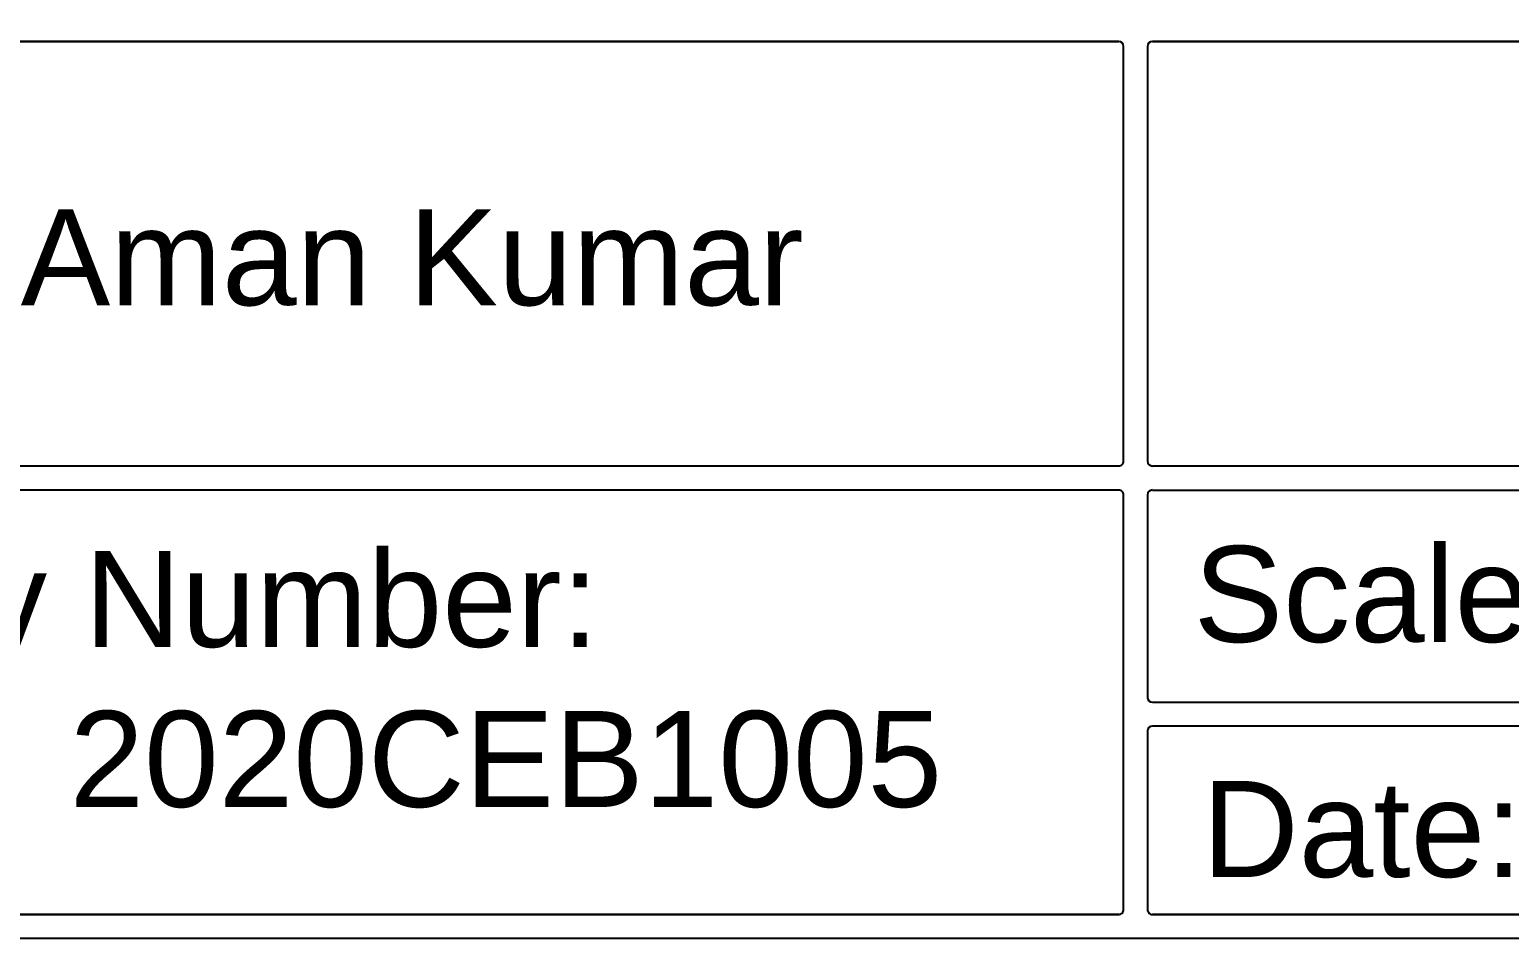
# Model space of a CAD drawing. Header units: inches. Extents: x -24938 to -15053, y -9405 to -790.
# Drawn here: x -23234 to -19982, y -9405 to -7407 of the extents above; entities that cross this region are included whole.
import ezdxf

# ---------------------------------------------------------------- set-up
doc = ezdxf.new("R2010")
doc.units = ezdxf.units.IN
doc.styles.get("Standard").update_dxf_attribs({"font": 'arial.ttf', "height": 36})

msp = doc.modelspace()

# ---------------------------------------------------------------- linework, layer by layer
at = {"linetype": 'ByBlock'}
for p, q in [((-24874.8, -7433.6), (-20840.8, -7433.6)), ((-20777.5, -7444.1), (-20777.5, -8355.9)), ((-20766.9, -7433.6), (-15116.2, -7433.6)), ((-20766.9, -8419.2), (-17978.5, -8419.2)), ((-20777.5, -8429.7), (-20777.5, -8875.1)), ((-20766.9, -8885.6), (-17978.5, -8885.6))]:
    msp.add_line(p, q, dxfattribs=at)
msp.add_lwpolyline([(-24938.1, -790.3), (-15052.9, -790.3), (-15052.9, -9404.8), (-24938.1, -9404.8)], close=True, dxfattribs=at)
for points in [[(-20840.8, -7433.6), (-24874.8, -7433.6, 0.414214), (-24885.4, -7444.1), (-24885.4, -8355.9, 0.414214), (-24874.8, -8366.4), (-20840.8, -8366.4, 0.414214), (-20830.3, -8355.9), (-20830.3, -7444.1)], [(-15105.7, -7671.2), (-15105.7, -7444.1, 0.414214), (-15116.2, -7433.6), (-20766.9, -7433.6)], [(-20766.9, -8366.4), (-15116.2, -8366.4, 0.414214), (-15105.7, -8355.9), (-15105.7, -8026.3)], [(-20830.3, -8429.7, 0.414214), (-20840.8, -8419.2), (-24874.8, -8419.2, 0.414214), (-24885.4, -8429.7), (-24885.4, -9341.5, 0.414214), (-24874.8, -9352.1), (-20840.8, -9352.1, 0.414214), (-20830.3, -9341.5), (-20830.3, -8429.7)], [(-20777.5, -8948.9), (-20777.5, -9341.5, 0.414214), (-20766.9, -9352.1), (-17978.5, -9352.1, 0.414214), (-17968, -9341.5), (-17968, -8948.9, 0.414214), (-17978.5, -8938.4), (-20766.9, -8938.4)]]:
    msp.add_lwpolyline(points, format="xyb", dxfattribs=at)
for points in [[(-20840.8, -9352.1), (-24874.8, -9352.1)], [(-17978.5, -9352.1), (-20766.9, -9352.1)]]:
    msp.add_lwpolyline(points, dxfattribs=at)
for centre, start, end in [((-20840.8, -7444.1), 0, 90), ((-20766.9, -7444.1), 90, 180), ((-20766.9, -8355.9), 180, 270), ((-20766.9, -8429.7), 90, 180), ((-20766.9, -8875.1), 180, 270), ((-20766.9, -8948.9), 90, 180)]:
    msp.add_arc(centre, 10.6, start, end, dxfattribs=at)

# ---------------------------------------------------------------- texts
at = {"linetype": 'ByBlock', "char_height": 211.028, "attachment_point": 1}
for s, width, insert in [('Name: Aman Kumar', 3704.219, (-24203.5, -7802)), ('Entry Number:                                2020CEB1005', 3714.987, (-23883.4, -8553.1)), ('\\pxt9;Scale:  1: 130', 2651.912, (-20676.2, -8542.3)), ('Date: 14/11/2022', 2379.745, (-20658.1, -9058.8))]:
    msp.add_mtext_dynamic_manual_height_columns(s, width=width, gutter_width=1055.1, heights=[0], dxfattribs=dict(at, insert=insert))

doc.saveas('drawing.dxf')
